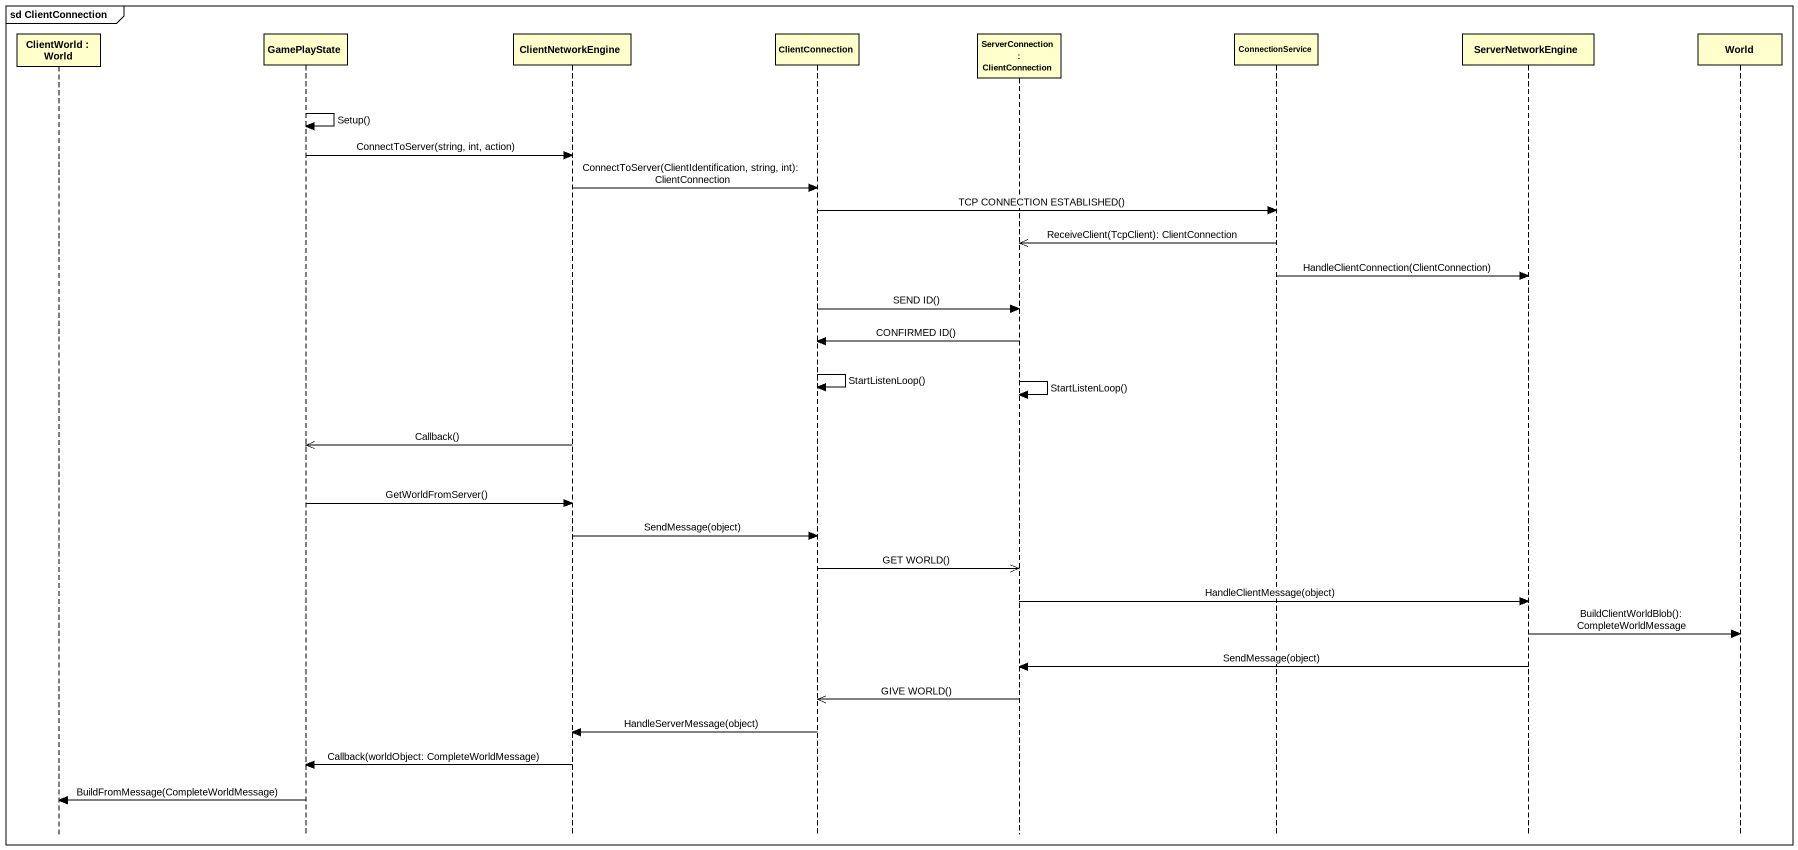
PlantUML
@startuml
mainframe sd ClientConnection
hide footbox
participant "ClientWorld : World" as ClientWorld
participant GamePlayState
participant ClientNetworkEngine
participant ClientConnection
participant "ServerConnection : ClientConnection" as ServerConnection
participant ConnectionService
participant ServerNetworkEngine
participant World

GamePlayState -> GamePlayState : Setup()
GamePlayState -> ClientNetworkEngine : ConnectToServer(string, int, action)
ClientNetworkEngine -> ClientConnection : ConnectToServer(ClientIdentification, string, int): ClientConnection
ClientConnection -> ConnectionService : TCP CONNECTION ESTABLISHED()
ConnectionService ->> ServerConnection : ReceiveClient(TcpClient): ClientConnection
ConnectionService -> ServerNetworkEngine : HandleClientConnection(ClientConnection)
ClientConnection -> ServerConnection : SEND ID()
ServerConnection -> ClientConnection : CONFIRMED ID()
ClientConnection -> ClientConnection : StartListenLoop()
ServerConnection -> ServerConnection : StartListenLoop()
ClientNetworkEngine ->> GamePlayState : Callback()
GamePlayState -> ClientNetworkEngine : GetWorldFromServer()
ClientNetworkEngine -> ClientConnection : SendMessage(object)
ClientConnection ->> ServerConnection : GET WORLD()
ServerConnection -> ServerNetworkEngine : HandleClientMessage(object)
ServerNetworkEngine -> World : BuildClientWorldBlob(): CompleteWorldMessage
ServerNetworkEngine -> ServerConnection : SendMessage(object)
ServerConnection ->> ClientConnection : GIVE WORLD()
ClientConnection -> ClientNetworkEngine : HandleServerMessage(object)
ClientNetworkEngine -> GamePlayState : Callback(worldObject: CompleteWorldMessage)
GamePlayState -> ClientWorld : BuildFromMessage(CompleteWorldMessage)
@enduml
